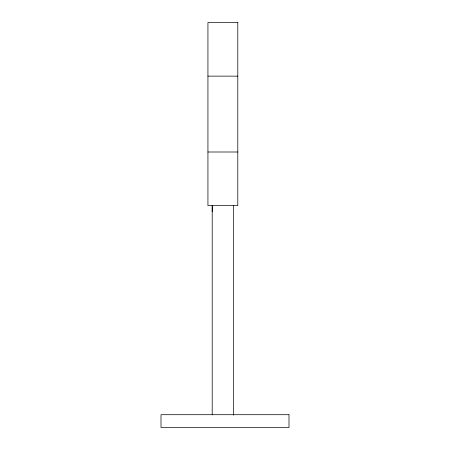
<?xml version="1.0" encoding="UTF-8"?>
<svg xmlns="http://www.w3.org/2000/svg" width="450" height="450" viewBox="0 0 450 450"><rect width="100%" height="100%" fill="white"/><g stroke="black" fill="none" stroke-linecap="round" stroke-linejoin="round"><path stroke-width="0.67" d="M212.203 211.691L212.265 205.644M207.934 76.14L237.797 76.14M207.934 152.004L237.797 152.004M233.533 205.397L233.533 415.176M212.203 205.397L212.203 414.799M237.797 22.5L207.934 22.5L207.934 205.644L237.797 205.644L237.797 22.5M288.996 414.703L161.004 414.703L161.004 427.5L288.996 427.5L288.996 414.703"/></g></svg>
